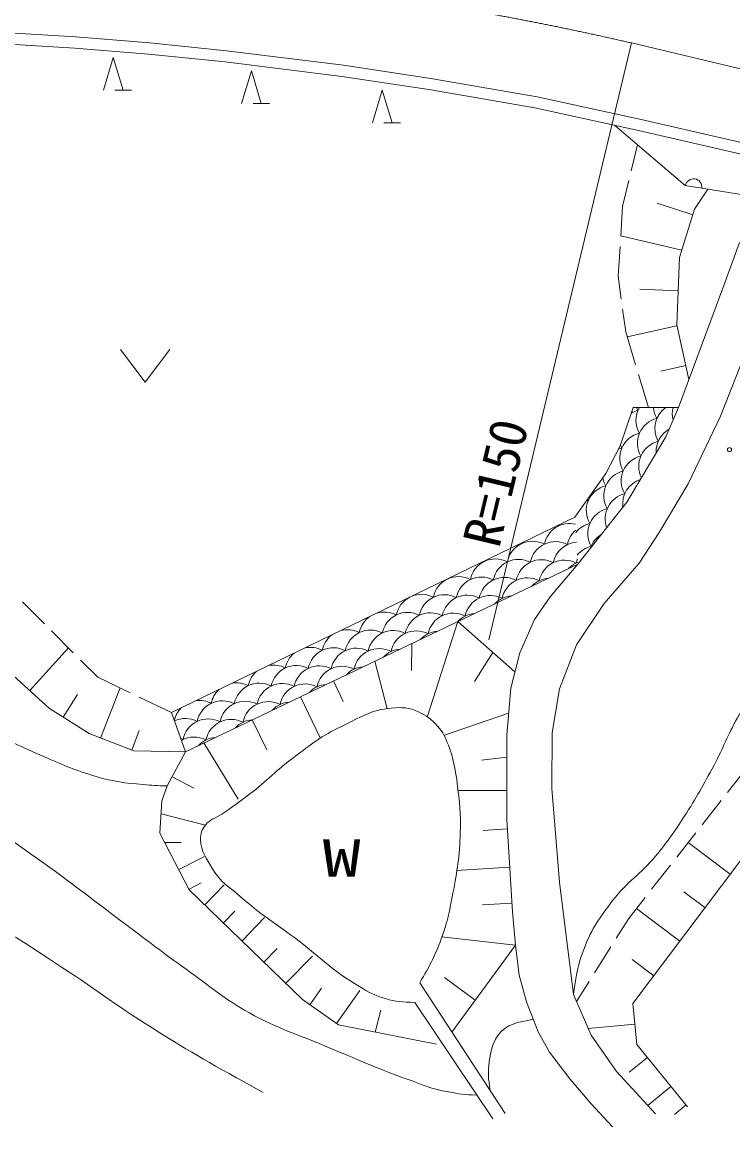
# Model space of a CAD drawing. Units: millimetres, scale not verified. Extents: x 40000 to 680000, y 20000 to 380000.
# Drawn here: x 491442 to 526085, y 238078 to 291975 of the extents above; entities that cross this region are included whole.
import ezdxf
from ezdxf.enums import TextEntityAlignment as Align

# ---------------------------------------------------------------- set-up
doc = ezdxf.new("R2010")
doc.units = ezdxf.units.MM
doc.header["$LTSCALE"] = 1000
doc.linetypes.add('CHAIN', pattern=[18.5, 12, -1.5, 3.5, -1.5])
for name, color, linetype, lineweight in [('M-BMK', 2, 'CHAIN', 13), ('M-STR-HTXT', 7, 'Continuous', 13), ('M-WORK', 1, 'Continuous', 13)]:
    doc.layers.add(name, color=color, linetype=linetype, lineweight=lineweight)
doc.styles.add('ＭＳ ゴシック', font='')
doc.styles.get('ＭＳ ゴシック').set_extended_font_data('MS Gothic')

msp = doc.modelspace()

# ---------------------------------------------------------------- linework, layer by layer
at = {"layer": 'M-BMK'}
msp.add_line((521136, 290958), (562912, 280987), dxfattribs=at)
msp.add_arc((487389, 144803), 150000, 76.99849, 101.26215, dxfattribs=at)
at = {"layer": 'M-STR-HTXT'}
msp.add_line((521136, 290958), (514185, 261832), dxfattribs=at)
at = {"layer": 'M-WORK'}
for p, q in [((489897, 291508), (494047, 291253)), ((494047, 291253), (497660, 290959)), ((489872, 290959), (494007, 290704)), ((494007, 290704), (497609, 290411)), ((497660, 290959), (501400, 290576)), ((501400, 290576), (507107, 289874)), ((495407, 288655), (495887, 290255)), ((495887, 290255), (496367, 288655)), ((497609, 290411), (501339, 290029)), ((501339, 290029), (507032, 289329)), ((502138, 287998), (502618, 289598)), ((502618, 289598), (503098, 287998)), ((507107, 289874), (511359, 289223)), ((507032, 289329), (511270, 288680)), ((511359, 289223), (516542, 288329)), ((496767, 288655), (495967, 288655)), ((508518, 287060), (508998, 288660)), ((508998, 288660), (509478, 287060)), ((511270, 288680), (516436, 287789)), ((503498, 287998), (502698, 287998)), ((516542, 288329), (521610, 287218)), ((516436, 287789), (521490, 286682)), ((509878, 287060), (509078, 287060)), ((523763, 283996), (520308, 286941)), ((521610, 287218), (529105, 285495)), ((521490, 286682), (528982, 284959)), ((521130, 284725), (521435, 285980)), ((520707, 282985), (521012, 284240)), ((524211, 282851), (524866, 283819)), ((520617, 281530), (520707, 282985)), ((524125, 282573), (522396, 283139)), ((523483, 280496), (524211, 282851)), ((523594, 280855), (520618, 281552)), ((520496, 279576), (520586, 281031)), ((525647, 279117), (526413, 281223)), ((523349, 277202), (523483, 280496)), ((520645, 278464), (520496, 279576)), ((523417, 278871), (521554, 278947)), ((523428, 273173), (525647, 279117)), ((520860, 276857), (520711, 277969)), ((523357, 277165), (520929, 276628)), ((523938, 274539), (523349, 277202)), ((521343, 275254), (520860, 276857)), ((496241, 276009), (497441, 274409)), ((497441, 274409), (498641, 276009)), ((525480, 272747), (526667, 275753)), ((523787, 275222), (522573, 274954)), ((521971, 273173), (521487, 274776)), ((521223, 273173), (520590, 271297)), ((523428, 273173), (521223, 273173)), ((522818, 271743), (523428, 273173)), ((523910, 269453), (525480, 272747)), ((520919, 268553), (522818, 271743)), ((520590, 271297), (519887, 269960)), ((519887, 269960), (518385, 267826)), ((522493, 267078), (523910, 269453)), ((518526, 265527), (520919, 268553)), ((518385, 267826), (498725, 258290)), ((521516, 265584), (522493, 267078)), ((499403, 256383), (518526, 265527)), ((517174, 263936), (518526, 265527)), ((519812, 263612), (521516, 265584)), ((492527, 262626), (491468, 263689)), ((516421, 262826), (517174, 263936)), ((518471, 261601), (519812, 263612)), ((512679, 262731), (511200, 258119)), ((515461, 260273), (512679, 262731)), ((515699, 261204), (516421, 262826)), ((493937, 261208), (492879, 262272)), ((491812, 259364), (493697, 261450)), ((510435, 261658), (510427, 260351)), ((517628, 259456), (518471, 261601)), ((514390, 261219), (513498, 259807)), ((515259, 259481), (515699, 261204)), ((495130, 260010), (494290, 260854)), ((508630, 260795), (509237, 258479)), ((490838, 260244), (492785, 258485)), ((496702, 259258), (495130, 260010)), ((506618, 259833), (507098, 258830)), ((495269, 257048), (496215, 259491)), ((515067, 257202), (515259, 259481)), ((517284, 257311), (517628, 259456)), ((493447, 258065), (494148, 259171)), ((498725, 258290), (497153, 259042)), ((505013, 259065), (505972, 257059)), ((492785, 258485), (494708, 257265)), ((498725, 258290), (499403, 256383)), ((515156, 258262), (512028, 257196)), ((502659, 257940), (503363, 256468)), ((494708, 257265), (496890, 256421)), ((496785, 256461), (497152, 257409)), ((515061, 253075), (515067, 257202)), ((517265, 254592), (517284, 257311)), ((500305, 256814), (501970, 254072)), ((496890, 256421), (499403, 256383)), ((498516, 254712), (499403, 256383)), ((515066, 256122), (513832, 255976)), ((530248, 256130), (521207, 244094)), ((525825, 254392), (526750, 255573)), ((498755, 255162), (499811, 254597)), ((498253, 253981), (498516, 254712)), ((515063, 254489), (512723, 254492)), ((517628, 250015), (517265, 254592)), ((498159, 252414), (498253, 253981)), ((524592, 252818), (525517, 253999)), ((498215, 253354), (500374, 252803)), ((515340, 248573), (515061, 253075)), ((499589, 249647), (498159, 252414)), ((515089, 252618), (513921, 252545)), ((523359, 251243), (524284, 252424)), ((498400, 251947), (499189, 251955)), ((525951, 250410), (523908, 251945)), ((499081, 250630), (500333, 251277)), ((515205, 250749), (512610, 250588)), ((522126, 249669), (523051, 250850)), ((499577, 249672), (500176, 249981)), ((505101, 244299), (499589, 249647)), ((500344, 248915), (501284, 249883)), ((518318, 244538), (517628, 250015)), ((521012, 248248), (521817, 249275)), ((524724, 248775), (523702, 249543)), ((501253, 248033), (501804, 248601)), ((515314, 248988), (513876, 248914)), ((515484, 246947), (515340, 248573)), ((523496, 247141), (521386, 248725)), ((502162, 247151), (503264, 248287)), ((520404, 247281), (521012, 248248)), ((515484, 246947), (511878, 247345)), ((512389, 242704), (515484, 246947)), ((515672, 245474), (515484, 246947)), ((519339, 245589), (520138, 246858)), ((503228, 246117), (503875, 246783)), ((504294, 245082), (505588, 246415)), ((522228, 245453), (521174, 246245)), ((513527, 244264), (512025, 245359)), ((516021, 244172), (515672, 245474)), ((505471, 244038), (506040, 244843)), ((506759, 243128), (507896, 244738)), ((510822, 245103), (514984, 238732)), ((518464, 244199), (519073, 245166)), ((506860, 243056), (505101, 244299)), ((516591, 242717), (516021, 244172)), ((519180, 242546), (518318, 244538)), ((508934, 243778), (508650, 242705)), ((514387, 238467), (510583, 244148)), ((521207, 244094), (521399, 242102)), ((521303, 243098), (519035, 242880)), ((511645, 242118), (506860, 243056)), ((517153, 241729), (516591, 242717)), ((520405, 240785), (519180, 242546)), ((521399, 242102), (523875, 239060)), ((518131, 240427), (517153, 241729)), ((521917, 241465), (521034, 240746)), ((519170, 239202), (518131, 240427)), ((522320, 238716), (520405, 240785)), ((523068, 240052), (521937, 239130)), ((520225, 238078), (519170, 239202)), ((523805, 239147), (523240, 238686))]:
    msp.add_line(p, q, dxfattribs=at)
msp.add_lwpolyline([(544885, 281340), (543641, 280970), (542300, 281028), (523763, 283996)], dxfattribs=at)
msp.add_circle((525919, 271120), 100, dxfattribs=at)
for centre, radius, start, end in [((524171, 283931), 400, 350.9028, 170.9028), ((521758, 271820), 1250, 103.7849, 120.0733), ((522610, 272544), 1250, 149.7904, 210.0451), ((522542, 273660), 1250, 202.9304, 210.0451), ((523462, 273268), 1250, 184.355, 210.0451), ((523530, 272152), 1250, 125.2301, 210.0451), ((524382, 272876), 1250, 166.2467, 194.2157), ((522678, 271428), 1250, 103.7849, 210.0451), ((521826, 270704), 1250, 103.7849, 210.0451), ((523598, 271036), 1250, 119.6143, 183.6194), ((520974, 269981), 1250, 103.7849, 111.9073), ((521758, 271820), 1250, 202.6276, 210.0451), ((522746, 270312), 1250, 103.7849, 206.8223), ((521894, 269589), 1250, 103.7849, 210.0451), ((521042, 268865), 1250, 103.7849, 210.0451), ((520974, 269981), 1250, 190.2757, 210.0451), ((521962, 268473), 1250, 107.8129, 187.6732), ((520190, 268141), 1250, 103.7849, 210.0451), ((521110, 267749), 1250, 103.7849, 200.3974), ((519338, 267417), 1250, 103.7849, 109.1122), ((520122, 269257), 1250, 206.3395, 210.0451), ((520258, 267025), 1250, 103.7849, 210.0451), ((518124, 266261), 1250, 76.9417, 168.687), ((517006, 266281), 1250, 62.4268, 64.9622), ((518811, 267144), 1250, 166.1291, 168.687), ((519406, 266301), 1250, 103.7849, 141.2487), ((519242, 266242), 1250, 130.848, 168.687), ((520326, 265909), 1250, 121.6958, 161.6376), ((516320, 265398), 1250, 62.4268, 168.687), ((515202, 265418), 1250, 62.4268, 64.3109), ((517006, 266281), 1250, 166.7865, 168.687), ((517438, 265379), 1250, 62.4268, 168.687), ((518556, 265359), 1250, 94.3817, 168.687), ((519474, 265185), 1250, 103.7849, 141.2175), ((514516, 264536), 1250, 62.4268, 168.687), ((515633, 264516), 1250, 62.4268, 168.687), ((516751, 264496), 1250, 62.4268, 168.687), ((517869, 264477), 1250, 62.4268, 168.687), ((519674, 265339), 1250, 158.5951, 168.687), ((513398, 264555), 1250, 62.4268, 63.6654), ((515202, 265418), 1250, 167.4379, 168.687), ((518987, 264457), 1250, 111.9068, 136.8848), ((512711, 263673), 1250, 62.4268, 168.687), ((511593, 263692), 1250, 62.4268, 63.0254), ((513398, 264555), 1250, 168.0834, 168.687), ((513829, 263653), 1250, 62.4268, 168.687), ((514947, 263633), 1250, 62.4268, 168.687), ((516065, 263614), 1250, 62.4268, 168.687), ((517183, 263594), 1250, 94.2291, 136.8848), ((510907, 262810), 1250, 117.7211, 168.687), ((510907, 262810), 1250, 62.4268, 114.0277), ((512025, 262790), 1250, 62.4268, 168.687), ((513143, 262771), 1250, 62.4268, 168.687), ((514261, 262751), 1250, 62.4268, 168.687), ((515378, 262731), 1250, 94.2292, 136.8847), ((509103, 261947), 1250, 62.4268, 108.0191), ((510221, 261927), 1250, 62.4268, 168.687), ((511338, 261908), 1250, 62.4268, 168.687), ((512456, 261888), 1250, 62.4268, 168.687), ((513574, 261868), 1250, 94.2292, 136.8846), ((509103, 261947), 1250, 123.7296, 168.687), ((507298, 261084), 1250, 126.8367, 168.687), ((507298, 261084), 1250, 62.4268, 104.912), ((508416, 261065), 1250, 62.4268, 168.687), ((509534, 261045), 1250, 62.4268, 168.687), ((510652, 261025), 1250, 62.4268, 168.687), ((511770, 261006), 1250, 94.2293, 136.8845), ((505494, 260221), 1250, 62.4268, 102.5022), ((506612, 260202), 1250, 62.4268, 168.687), ((507730, 260182), 1250, 62.4268, 168.687), ((508848, 260162), 1250, 62.4268, 168.687), ((505494, 260221), 1250, 129.2466, 168.687), ((509965, 260143), 1250, 94.2294, 136.8844), ((503690, 259359), 1250, 62.4268, 100.459), ((504808, 259339), 1250, 62.4268, 168.687), ((505925, 259319), 1250, 62.4268, 168.687), ((507043, 259300), 1250, 62.4268, 168.687), ((508161, 259280), 1250, 94.2295, 136.8844), ((503690, 259359), 1250, 131.2897, 168.687), ((501885, 258496), 1250, 133.0973, 168.687), ((501885, 258496), 1250, 62.4268, 98.6514), ((503003, 258476), 1250, 62.4268, 168.687), ((504121, 258457), 1250, 62.4268, 168.687), ((505239, 258437), 1250, 62.4268, 168.687), ((506357, 258417), 1250, 94.2296, 136.8843), ((500081, 257633), 1250, 62.4268, 97.0117), ((501199, 257613), 1250, 62.4268, 168.687), ((502317, 257594), 1250, 62.4268, 168.687), ((503435, 257574), 1250, 62.4268, 168.687), ((504553, 257554), 1250, 94.2297, 136.8842), ((500081, 257633), 1250, 134.7371, 167.3336), ((499395, 256751), 1250, 62.4268, 114.8454), ((500513, 256731), 1250, 62.4268, 168.687), ((501630, 256711), 1250, 62.4268, 168.687), ((502748, 256692), 1250, 94.2297, 136.8841), ((499826, 255848), 1250, 62.4268, 119.6837), ((498708, 255868), 1250, 62.4268, 68.1345), ((500944, 255829), 1250, 94.2298, 136.884)]:
    msp.add_arc(centre, radius, start, end, dxfattribs=at)
for points, knots in [([(448594, 295042), (448311, 295515), (448198, 295714), (448078, 296191), (447950, 296698), (447886, 297019), (448008, 297528), (448182, 298257), (448475, 298602), (448829, 299264), (449420, 300368), (449823, 300945), (450447, 302031), (451134, 303226), (451344, 304010), (452183, 305104), (452715, 305798), (453109, 306117), (453801, 306652), (454519, 307207), (455014, 307383), (455794, 307848), (456782, 308437), (457328, 308781), (458328, 309349), (459372, 309942), (459932, 310328), (461025, 310827), (462140, 311335), (462803, 311539), (463980, 311882), (464863, 312139), (465358, 312390), (466279, 312398), (467254, 312407), (467811, 312179), (468694, 311765), (469514, 311380), (469851, 310941), (470500, 310311), (471466, 309373), (471930, 308767), (472729, 307684), (473537, 306588), (473846, 305873), (474652, 304775), (475528, 303582), (475914, 302806), (476997, 301797), (477492, 301335), (477792, 301076), (478404, 300788), (479145, 300440), (479616, 300366), (480422, 300225), (481796, 299985), (482593, 300078), (483987, 300014), (485415, 299949), (486221, 300036), (487646, 299920), (489331, 299784), (490258, 299550), (491938, 299357), (493868, 299136), (494944, 298903), (496887, 298865), (498362, 298836), (499188, 298940), (500663, 298982), (503649, 299067), (505322, 299124), (508309, 299170), (510370, 299201), (511530, 299044), (513586, 299193), (515037, 299298), (515838, 299492), (517268, 299756), (518832, 300045), (519684, 300333), (521256, 300577), (522374, 300751), (523009, 300887), (524140, 300858), (525436, 300826), (526146, 300573), (527401, 300249), (528540, 299954), (529164, 299719), (530239, 299240), (531662, 298606), (532375, 298080), (533733, 297317), (535079, 296561), (535861, 296184), (537158, 295347), (538378, 294558), (538982, 294001), (540136, 293118), (542144, 291582), (542770, 291045), (545179, 289061)], [0, 0, 0, 0, 1, 1, 1, 2, 2, 2, 3, 3, 3, 4, 4, 4, 5, 5, 5, 6, 6, 6, 7, 7, 7, 8, 8, 8, 9, 9, 9, 10, 10, 10, 11, 11, 11, 12, 12, 12, 13, 13, 13, 14, 14, 14, 15, 15, 15, 16, 16, 16, 17, 17, 17, 18, 18, 18, 19, 19, 19, 20, 20, 20, 21, 21, 21, 22, 22, 22, 23, 23, 23, 24, 24, 24, 25, 25, 25, 26, 26, 26, 27, 27, 27, 28, 28, 28, 29, 29, 29, 30, 30, 30, 31, 31, 31, 32, 32, 32, 33, 33, 33, 34, 34, 34, 34]), ([(464040, 260398), (463835, 261311), (463771, 261593), (463511, 262332), (463250, 263075), (463014, 263457), (462707, 264183), (462381, 264953), (462129, 265360), (461890, 266162), (461599, 267137), (461465, 267711), (461443, 268728), (461427, 269469), (461442, 269919), (461724, 270605), (462006, 271289), (462277, 271648), (462822, 272149), (463490, 272764), (463946, 273049), (464788, 273388), (465852, 273816), (466516, 273867), (467648, 274052), (468820, 274243), (469486, 274362), (470673, 274358), (471756, 274355), (472377, 274323), (473431, 274077), (474363, 273859), (474879, 273658), (475716, 273196), (476763, 272619), (477294, 272174), (478142, 271332), (478961, 270518), (479184, 269861), (479815, 268894), (480788, 267401), (481224, 266495), (482215, 265013), (483220, 263509), (483729, 262617), (484909, 261246), (485493, 260567), (485810, 260162), (486517, 259612), (487699, 258692), (488416, 258240), (489722, 257506), (490777, 256912), (491397, 256628), (492505, 256140), (493481, 255709), (494035, 255471), (495058, 255169), (495923, 254914), (496435, 254860), (497333, 254780), (497794, 254739), (497958, 254724), (498516, 254712)], [0, 0, 0, 0, 1, 1, 1, 2, 2, 2, 3, 3, 3, 4, 4, 4, 5, 5, 5, 6, 6, 6, 7, 7, 7, 8, 8, 8, 9, 9, 9, 10, 10, 10, 11, 11, 11, 12, 12, 12, 13, 13, 13, 14, 14, 14, 15, 15, 15, 16, 16, 16, 17, 17, 17, 18, 18, 18, 19, 19, 19, 20, 20, 20, 21, 21, 21, 21]), ([(518318, 244538), (518454, 245571), (518521, 245965), (518849, 246819), (519224, 247796), (519592, 248285), (520225, 249118), (520939, 250057), (521570, 250382), (522320, 251291), (522910, 252007), (523212, 252434), (523712, 253215), (524324, 254171), (524631, 254730), (525166, 255732), (525638, 256616), (525817, 257156), (526308, 258031), (526789, 258890), (526982, 259178), (527646, 260168)], [0, 0, 0, 0, 1, 1, 1, 2, 2, 2, 3, 3, 3, 4, 4, 4, 5, 5, 5, 6, 6, 6, 7, 7, 7, 7]), ([(510583, 244148), (509937, 244171), (509689, 244176), (509146, 244336), (508623, 244491), (508349, 244646), (507880, 244923), (506544, 245709), (505950, 246380), (504713, 247315), (503696, 248084), (503064, 248439), (502110, 249285), (501538, 249793), (501108, 250007), (500726, 250669), (500424, 251192), (500162, 251496), (500140, 252100), (500129, 252389), (500200, 252572), (500374, 252803), (500600, 253105), (500868, 253122), (501179, 253335), (501721, 253706), (502020, 253920), (502540, 254320), (503403, 254984), (503810, 255451), (504682, 256103), (505551, 256753), (506031, 257153), (507012, 257619), (507928, 258055), (508440, 258422), (509451, 258511), (509967, 258556), (510295, 258544), (510764, 258323), (511171, 258132), (511383, 257966), (511687, 257635), (511972, 257325), (512069, 257091), (512219, 256697), (512479, 256011), (512547, 255595), (512641, 254867), (512764, 253914), (512827, 253373), (512797, 252413), (512761, 251256), (512653, 250609), (512438, 249473), (512258, 248530), (512157, 247992), (511812, 247096), (511500, 246285), (511334, 245985), (510822, 245103)], [0, 0, 0, 0, 1, 1, 1, 2, 2, 2, 3, 3, 3, 4, 4, 4, 5, 5, 5, 6, 6, 6, 7, 7, 7, 8, 8, 8, 9, 9, 9, 10, 10, 10, 11, 11, 11, 12, 12, 12, 13, 13, 13, 14, 14, 14, 15, 15, 15, 16, 16, 16, 17, 17, 17, 18, 18, 18, 19, 19, 19, 20, 20, 20, 20]), ([(468406, 249169), (468516, 249981), (468581, 250311), (468872, 250983), (469222, 251790), (469539, 252215), (470185, 252812), (470722, 253308), (471110, 253521), (471804, 253750), (472472, 253971), (472884, 253958), (473586, 254008), (474244, 254055), (474651, 253816), (475275, 254032), (475701, 254179), (475975, 254302), (476236, 254669), (476670, 255277), (476592, 255793), (476982, 256430), (477215, 256811), (477373, 257051), (477765, 257264), (478178, 257490), (478483, 257454), (478953, 257468), (479675, 257489), (480096, 257510), (480798, 257343), (482080, 257037), (482780, 256762), (483972, 256201), (485513, 255477), (486350, 255009), (487803, 254122), (489692, 252969), (490693, 252232), (492494, 250947), (494103, 249800), (494959, 249095), (496544, 247914), (497672, 247074), (498292, 246588), (499437, 245772), (500627, 244923), (501241, 244359), (502517, 243645), (503925, 242857), (504813, 242612), (506301, 241988), (507802, 241359), (508633, 240979), (510163, 240424), (510957, 240136), (511396, 239933), (512227, 239783), (512764, 239686), (512971, 239659), (513613, 239623)], [0, 0, 0, 0, 1, 1, 1, 2, 2, 2, 3, 3, 3, 4, 4, 4, 5, 5, 5, 6, 6, 6, 7, 7, 7, 8, 8, 8, 9, 9, 9, 10, 10, 10, 11, 11, 11, 12, 12, 12, 13, 13, 13, 14, 14, 14, 15, 15, 15, 16, 16, 16, 17, 17, 17, 18, 18, 18, 19, 19, 19, 20, 20, 20, 20]), ([(472980, 240418), (473498, 241228), (473685, 241485), (474215, 242107), (474942, 242959), (475382, 243445), (476326, 244046), (476828, 244365), (477193, 244404), (477781, 244499), (478618, 244635), (479096, 244354), (479938, 244249), (480397, 244192), (480649, 244084), (481111, 244093), (481474, 244100), (481754, 244098), (482001, 244364), (482154, 244530), (482129, 244693), (482206, 244906), (482435, 245539), (482504, 245917), (482776, 246533), (483018, 247082), (483142, 247440), (483597, 247830), (484181, 248330), (484640, 248487), (485395, 248627), (486284, 248792), (486820, 248785), (487710, 248627), (488727, 248447), (489299, 248268), (490227, 247814), (491400, 247241), (491976, 246771), (493073, 246063), (494933, 244862), (495905, 244083), (497779, 242905), (499848, 241603), (500574, 241209), (503189, 239762)], [0, 0, 0, 0, 1, 1, 1, 2, 2, 2, 3, 3, 3, 4, 4, 4, 5, 5, 5, 6, 6, 6, 7, 7, 7, 8, 8, 8, 9, 9, 9, 10, 10, 10, 11, 11, 11, 12, 12, 12, 13, 13, 13, 14, 14, 14, 15, 15, 15, 15]), ([(514255, 239848), (514169, 240469), (514128, 240720), (514213, 241269), (514292, 241776), (514326, 242098), (514620, 242520), (515047, 243132), (515620, 243180), (516352, 243327)], [0, 0, 0, 0, 1, 1, 1, 2, 2, 2, 3, 3, 3, 3])]:
    msp.add_open_spline(points, degree=3, knots=knots, dxfattribs=at)

# ---------------------------------------------------------------- texts
at = {"layer": 'M-STR-HTXT', "style": 'ＭＳ ゴシック'}
msp.add_text('R=150', height=1833, rotation=76.577, dxfattribs=at).set_placement((514522, 269507), align=Align.MIDDLE_CENTER)
at = {"layer": 'M-WORK', "style": 'ＭＳ ゴシック', "width": 1.5}
msp.add_text('W', height=1833, dxfattribs=at).set_placement((507018, 251194), align=Align.MIDDLE_CENTER)

doc.saveas('drawing.dxf')
